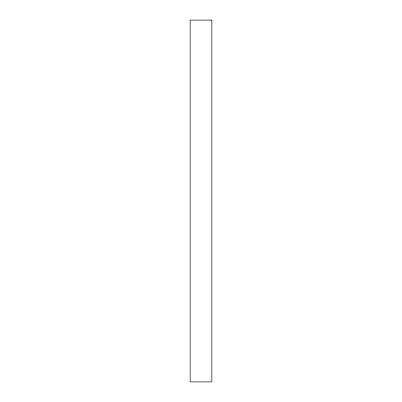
<?xml version="1.0" encoding="UTF-8"?>
<svg xmlns="http://www.w3.org/2000/svg" width="402" height="402" viewBox="0 0 402 402"><rect width="100%" height="100%" fill="white"/><g stroke="black" fill="none" stroke-linecap="round" stroke-linejoin="round"><path stroke-width="0.6" d="M211.854 20.1L190.146 20.1L190.146 381.9L211.854 381.9L211.854 20.1"/></g></svg>
